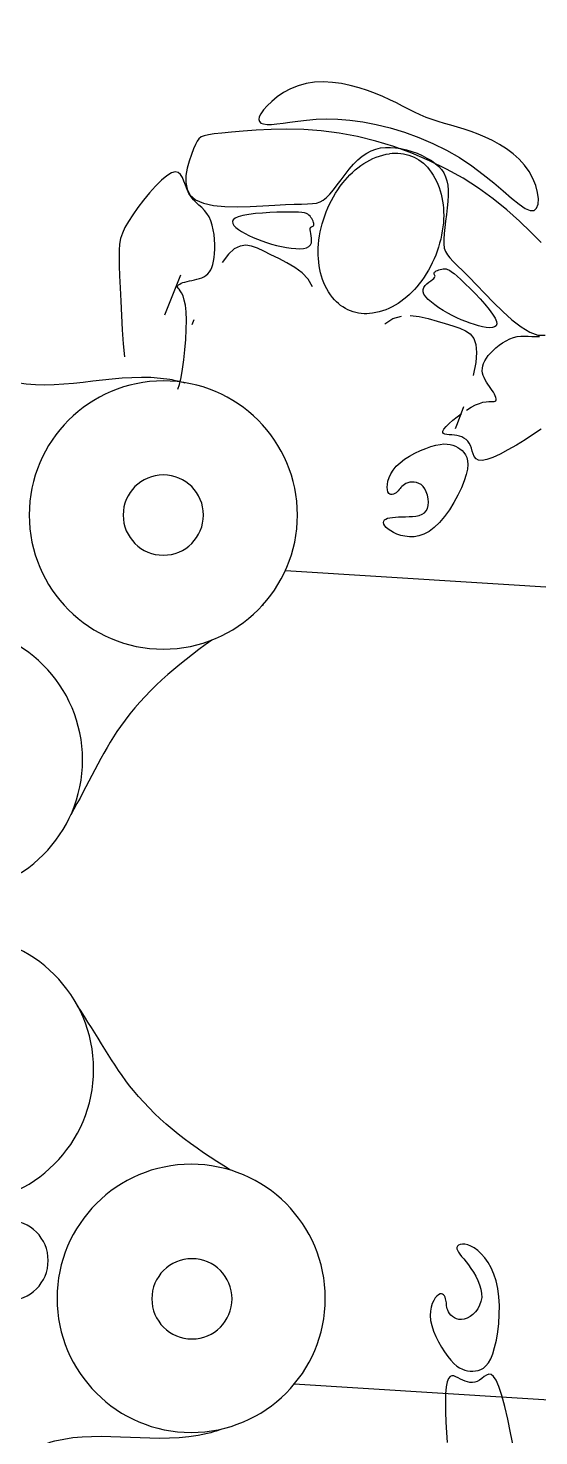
# Model space of a CAD drawing. Header units: metres. Extents: x -39 to 21688, y -24 to 9022.
# Drawn here: x 23.26 to 23.913, y 7.5 to 9.299 of the extents above; entities that cross this region are included whole.
import ezdxf

# ---------------------------------------------------------------- set-up
doc = ezdxf.new("R2010")
doc.units = ezdxf.units.M
doc.header["$MEASUREMENT"] = 0
for name, color, linetype in [('AR-MOBILIRIO', 1, 'Continuous'), ('AR-PUERTAS', 2, 'Continuous'), ('AR-VENTANAS', 2, 'Continuous'), ('MOBILIARIO', 42, 'Continuous')]:
    doc.layers.add(name, color=color, linetype=linetype)

# ---------------------------------------------------------------- blocks, each defined once
blk = doc.blocks.new('A$C23125473')
at = {"layer": 'AR-MOBILIRIO'}
for p, q in [((2.4884, 2.8584), (2.4895, 2.8712)), ((2.574, 2.8771), (2.5704, 2.8591)), ((2.4871, 2.8322), (2.4876, 2.8452)), ((2.4876, 2.8452), (2.4884, 2.8584)), ((2.5667, 2.8416), (2.5629, 2.8254)), ((2.5704, 2.8591), (2.5667, 2.8416)), ((2.4871, 2.82), (2.4871, 2.8322)), ((2.5629, 2.8254), (2.5591, 2.8112)), ((2.4874, 2.8092), (2.4871, 2.82)), ((2.4882, 2.8003), (2.4874, 2.8092)), ((2.5591, 2.8112), (2.5555, 2.7998)), ((2.4894, 2.7938), (2.4882, 2.8003)), ((2.491, 2.7895), (2.4894, 2.7938)), ((2.493, 2.787), (2.491, 2.7895)), ((2.5033, 2.7888), (2.5004, 2.7873)), ((2.5062, 2.7904), (2.5033, 2.7888)), ((2.5092, 2.7919), (2.5062, 2.7904)), ((2.5123, 2.7931), (2.5092, 2.7919)), ((2.5153, 2.794), (2.5123, 2.7931)), ((2.5184, 2.7945), (2.5153, 2.794)), ((2.5215, 2.7946), (2.5184, 2.7945)), ((2.5245, 2.7942), (2.5215, 2.7946)), ((2.5276, 2.7932), (2.5245, 2.7942)), ((2.5306, 2.7915), (2.5276, 2.7932)), ((2.5335, 2.7894), (2.5306, 2.7915)), ((2.5365, 2.787), (2.5335, 2.7894)), ((2.552, 2.7919), (2.5487, 2.7869)), ((2.5555, 2.7998), (2.552, 2.7919)), ((2.4952, 2.786), (2.493, 2.787)), ((2.4941, 2.7663), (2.498, 2.7704)), ((2.4977, 2.7863), (2.4952, 2.786)), ((2.5004, 2.7873), (2.4977, 2.7863)), ((2.498, 2.7704), (2.5017, 2.7736)), ((2.5017, 2.7736), (2.5052, 2.776)), ((2.5052, 2.776), (2.5087, 2.7778)), ((2.5087, 2.7778), (2.5121, 2.779)), ((2.5121, 2.779), (2.5154, 2.7797)), ((2.5154, 2.7797), (2.5188, 2.7801)), ((2.5188, 2.7801), (2.5221, 2.7801)), ((2.5221, 2.7801), (2.5255, 2.7799)), ((2.5255, 2.7799), (2.5289, 2.7793)), ((2.5289, 2.7793), (2.5323, 2.7781)), ((2.5323, 2.7781), (2.5356, 2.7763)), ((2.5356, 2.7763), (2.5389, 2.7735)), ((2.5394, 2.7851), (2.5365, 2.787)), ((2.5389, 2.7735), (2.542, 2.7696)), ((2.5424, 2.7841), (2.5394, 2.7851)), ((2.542, 2.7696), (2.5449, 2.7645)), ((2.5455, 2.7845), (2.5424, 2.7841)), ((2.5487, 2.7869), (2.5455, 2.7845)), ((2.4819, 2.7495), (2.4859, 2.7557)), ((2.4859, 2.7557), (2.49, 2.7614)), ((2.49, 2.7614), (2.4941, 2.7663)), ((2.5449, 2.7645), (2.5476, 2.7579)), ((2.5476, 2.7579), (2.55, 2.7498)), ((2.4719, 2.7289), (2.4748, 2.7359)), ((2.4748, 2.7359), (2.4782, 2.7428)), ((2.4782, 2.7428), (2.4819, 2.7495)), ((2.55, 2.7498), (2.5522, 2.7405)), ((2.5522, 2.7405), (2.5539, 2.7301)), ((2.4682, 2.7154), (2.4696, 2.722)), ((2.4696, 2.722), (2.4719, 2.7289)), ((2.5539, 2.7301), (2.5552, 2.7191)), ((2.5552, 2.7191), (2.5559, 2.7077)), ((2.4677, 2.7092), (2.4682, 2.7154)), ((2.4679, 2.7035), (2.4677, 2.7092)), ((2.4689, 2.6983), (2.4679, 2.7035)), ((2.4703, 2.6938), (2.4689, 2.6983)), ((2.4889, 2.6985), (2.4886, 2.6967)), ((2.4893, 2.7004), (2.4889, 2.6985)), ((2.49, 2.7023), (2.4893, 2.7004)), ((2.491, 2.7043), (2.49, 2.7023)), ((2.4924, 2.7064), (2.491, 2.7043)), ((2.4941, 2.7085), (2.4924, 2.7064)), ((2.4962, 2.7104), (2.4941, 2.7085)), ((2.4987, 2.7121), (2.4962, 2.7104)), ((2.5014, 2.7133), (2.4987, 2.7121)), ((2.5044, 2.7142), (2.5014, 2.7133)), ((2.5076, 2.7144), (2.5044, 2.7142)), ((2.5111, 2.7138), (2.5076, 2.7144)), ((2.5148, 2.7125), (2.5111, 2.7138)), ((2.5185, 2.7105), (2.5148, 2.7125)), ((2.5221, 2.7077), (2.5185, 2.7105)), ((2.5254, 2.7043), (2.5221, 2.7077)), ((2.5284, 2.7004), (2.5254, 2.7043)), ((2.5308, 2.696), (2.5284, 2.7004)), ((2.5559, 2.7077), (2.556, 2.6963)), ((2.4721, 2.6899), (2.4703, 2.6938)), ((2.4741, 2.6866), (2.4721, 2.6899)), ((2.4763, 2.6842), (2.4741, 2.6866)), ((2.4783, 2.6825), (2.4763, 2.6842)), ((2.4802, 2.6816), (2.4783, 2.6825)), ((2.4819, 2.6814), (2.4802, 2.6816)), ((2.4834, 2.6818), (2.4819, 2.6814)), ((2.4847, 2.6828), (2.4834, 2.6818)), ((2.4858, 2.6841), (2.4847, 2.6828)), ((2.4866, 2.6858), (2.4858, 2.6841)), ((2.4873, 2.6876), (2.4866, 2.6858)), ((2.4878, 2.6894), (2.4873, 2.6876)), ((2.4881, 2.6913), (2.4878, 2.6894)), ((2.4883, 2.6931), (2.4881, 2.6913)), ((2.4885, 2.6949), (2.4883, 2.6931)), ((2.4886, 2.6967), (2.4885, 2.6949)), ((2.5325, 2.6913), (2.5308, 2.696)), ((2.5324, 2.6754), (2.5333, 2.6809)), ((2.5334, 2.6862), (2.5325, 2.6913)), ((2.5333, 2.6809), (2.5334, 2.6862)), ((2.5554, 2.6852), (2.554, 2.6746)), ((2.556, 2.6963), (2.5554, 2.6852)), ((2.5258, 2.659), (2.5285, 2.6644)), ((2.5285, 2.6644), (2.5307, 2.6699)), ((2.5307, 2.6699), (2.5324, 2.6754)), ((2.5519, 2.6649), (2.549, 2.6562)), ((2.554, 2.6746), (2.5519, 2.6649)), ((2.5134, 2.6404), (2.5165, 2.6445)), ((2.5165, 2.6445), (2.5197, 2.649)), ((2.5197, 2.649), (2.5229, 2.6538)), ((2.5229, 2.6538), (2.5258, 2.659)), ((2.5455, 2.6483), (2.5416, 2.6413)), ((2.549, 2.6562), (2.5455, 2.6483)), ((2.5017, 2.6238), (2.5024, 2.6258)), ((2.5024, 2.6258), (2.5037, 2.6281)), ((2.5037, 2.6281), (2.5055, 2.6306)), ((2.5055, 2.6306), (2.5078, 2.6335)), ((2.5078, 2.6335), (2.5105, 2.6368)), ((2.5105, 2.6368), (2.5134, 2.6404)), ((2.5284, 2.6259), (2.5239, 2.6227)), ((2.5329, 2.6301), (2.5284, 2.6259)), ((2.5373, 2.6353), (2.5329, 2.6301)), ((2.5416, 2.6413), (2.5373, 2.6353)), ((2.5017, 2.6221), (2.5017, 2.6238)), ((2.5025, 2.6205), (2.5017, 2.6221)), ((2.504, 2.6192), (2.5025, 2.6205)), ((2.5061, 2.6183), (2.504, 2.6192)), ((2.5089, 2.6179), (2.5061, 2.6183)), ((2.5121, 2.618), (2.5089, 2.6179)), ((2.5157, 2.6188), (2.5121, 2.618)), ((2.5197, 2.6203), (2.5157, 2.6188)), ((2.5239, 2.6227), (2.5197, 2.6203)), ((2.4209, 1.7089), (2.4172, 1.7068)), ((2.4252, 1.7108), (2.4209, 1.7089)), ((2.43, 1.7125), (2.4252, 1.7108)), ((2.4353, 1.7137), (2.43, 1.7125)), ((2.441, 1.7143), (2.4353, 1.7137)), ((2.447, 1.7142), (2.441, 1.7143)), ((2.4532, 1.7131), (2.447, 1.7142)), ((2.4597, 1.7109), (2.4532, 1.7131)), ((2.4663, 1.7075), (2.4597, 1.7109)), ((2.4085, 1.698), (2.4081, 1.696)), ((2.4081, 1.696), (2.4083, 1.6943)), ((2.4083, 1.6943), (2.4093, 1.6928)), ((2.4097, 1.7001), (2.4085, 1.698)), ((2.4093, 1.6928), (2.411, 1.6916)), ((2.4116, 1.7023), (2.4097, 1.7001)), ((2.411, 1.6916), (2.4133, 1.6907)), ((2.4141, 1.7046), (2.4116, 1.7023)), ((2.4133, 1.6907), (2.4162, 1.69)), ((2.4172, 1.7068), (2.4141, 1.7046)), ((2.4729, 1.7026), (2.4663, 1.7075)), ((2.4795, 1.6961), (2.4729, 1.7026)), ((2.486, 1.6884), (2.4795, 1.6961)), ((2.4162, 1.69), (2.4195, 1.6895)), ((2.4195, 1.6895), (2.4232, 1.6891)), ((2.4232, 1.6891), (2.4273, 1.6888)), ((2.4273, 1.6888), (2.4316, 1.6887)), ((2.4316, 1.6887), (2.4361, 1.6886)), ((2.4361, 1.6886), (2.4407, 1.6885)), ((2.4407, 1.6885), (2.4452, 1.6883)), ((2.4452, 1.6883), (2.4495, 1.6878)), ((2.4495, 1.6878), (2.4535, 1.6869)), ((2.4535, 1.6869), (2.4572, 1.6856)), ((2.4572, 1.6856), (2.4602, 1.6838)), ((2.4602, 1.6838), (2.4626, 1.6812)), ((2.4626, 1.6812), (2.4643, 1.678)), ((2.4643, 1.678), (2.4652, 1.6742)), ((2.4652, 1.6742), (2.4654, 1.6699)), ((2.4921, 1.6797), (2.486, 1.6884)), ((2.4979, 1.6705), (2.4921, 1.6797)), ((2.4137, 1.657), (2.413, 1.6544)), ((2.4147, 1.6588), (2.4137, 1.657)), ((2.416, 1.6599), (2.4147, 1.6588)), ((2.4175, 1.6604), (2.416, 1.6599)), ((2.4191, 1.6603), (2.4175, 1.6604)), ((2.4208, 1.6599), (2.4191, 1.6603)), ((2.4224, 1.659), (2.4208, 1.6599)), ((2.424, 1.658), (2.4224, 1.659)), ((2.4255, 1.6567), (2.424, 1.658)), ((2.4268, 1.6554), (2.4255, 1.6567)), ((2.428, 1.654), (2.4268, 1.6554)), ((2.4627, 1.657), (2.4608, 1.6532)), ((2.4641, 1.6612), (2.4627, 1.657)), ((2.465, 1.6656), (2.4641, 1.6612)), ((2.4654, 1.6699), (2.465, 1.6656)), ((2.503, 1.6611), (2.4979, 1.6705)), ((2.5075, 1.6518), (2.503, 1.6611)), ((2.413, 1.6544), (2.4127, 1.6511)), ((2.4127, 1.6511), (2.4129, 1.6473)), ((2.4129, 1.6473), (2.4136, 1.6431)), ((2.4136, 1.6431), (2.4151, 1.6385)), ((2.4151, 1.6385), (2.4173, 1.6338)), ((2.4291, 1.6526), (2.428, 1.654)), ((2.4303, 1.6512), (2.4291, 1.6526)), ((2.4316, 1.6499), (2.4303, 1.6512)), ((2.433, 1.6486), (2.4316, 1.6499)), ((2.4347, 1.6474), (2.433, 1.6486)), ((2.4366, 1.6463), (2.4347, 1.6474)), ((2.4389, 1.6454), (2.4366, 1.6463)), ((2.4416, 1.6447), (2.4389, 1.6454)), ((2.4444, 1.6444), (2.4416, 1.6447)), ((2.4473, 1.6444), (2.4444, 1.6444)), ((2.4503, 1.6449), (2.4473, 1.6444)), ((2.4532, 1.646), (2.4503, 1.6449)), ((2.456, 1.6477), (2.4532, 1.646)), ((2.4586, 1.6501), (2.456, 1.6477)), ((2.4608, 1.6532), (2.4586, 1.6501)), ((2.5111, 1.6429), (2.5075, 1.6518)), ((2.5137, 1.6349), (2.5111, 1.6429)), ((2.4173, 1.6338), (2.4203, 1.629)), ((2.4203, 1.629), (2.4243, 1.6242)), ((2.4243, 1.6242), (2.4293, 1.6196)), ((2.4293, 1.6196), (2.435, 1.6152)), ((2.5153, 1.628), (2.5137, 1.6349)), ((2.5158, 1.6221), (2.5153, 1.628)), ((2.5155, 1.6171), (2.5158, 1.6221)), ((2.435, 1.6152), (2.4414, 1.6112)), ((2.4414, 1.6112), (2.4482, 1.6075)), ((2.4482, 1.6075), (2.4551, 1.6042)), ((2.4551, 1.6042), (2.462, 1.6013)), ((2.462, 1.6013), (2.4686, 1.599)), ((2.5028, 1.6002), (2.5056, 1.6021)), ((2.5056, 1.6021), (2.5083, 1.6042)), ((2.5083, 1.6042), (2.5107, 1.6067)), ((2.5107, 1.6067), (2.5128, 1.6096)), ((2.5128, 1.6096), (2.5145, 1.613)), ((2.5145, 1.613), (2.5155, 1.6171)), ((2.5202, 1.6011), (2.5191, 1.5976)), ((2.5213, 1.6048), (2.5202, 1.6011)), ((2.5224, 1.6085), (2.5213, 1.6048)), ((2.524, 1.6118), (2.5224, 1.6085)), ((2.5262, 1.6145), (2.524, 1.6118)), ((2.5295, 1.6163), (2.5262, 1.6145)), ((2.534, 1.6168), (2.5295, 1.6163)), ((2.54, 1.6157), (2.534, 1.6168)), ((2.5477, 1.613), (2.54, 1.6157)), ((2.5569, 1.6087), (2.5477, 1.613)), ((2.567, 1.6033), (2.5569, 1.6087)), ((2.5778, 1.5971), (2.567, 1.6033)), ((2.4686, 1.599), (2.4747, 1.5973)), ((2.4747, 1.5973), (2.4802, 1.5962)), ((2.4802, 1.5962), (2.4851, 1.5957)), ((2.4865, 1.5832), (2.4847, 1.5824)), ((2.4851, 1.5957), (2.4894, 1.5958)), ((2.4889, 1.5837), (2.4865, 1.5832)), ((2.4919, 1.584), (2.4889, 1.5837)), ((2.4894, 1.5958), (2.4933, 1.5963)), ((2.4951, 1.5842), (2.4919, 1.584)), ((2.4933, 1.5963), (2.4967, 1.5973)), ((2.4985, 1.5845), (2.4951, 1.5842)), ((2.4967, 1.5973), (2.4999, 1.5986)), ((2.5018, 1.585), (2.4985, 1.5845)), ((2.4999, 1.5986), (2.5028, 1.6002)), ((2.505, 1.5858), (2.5018, 1.585)), ((2.508, 1.5868), (2.505, 1.5858)), ((2.5108, 1.5882), (2.508, 1.5868)), ((2.5134, 1.5899), (2.5108, 1.5882)), ((2.5156, 1.592), (2.5134, 1.5899)), ((2.5175, 1.5946), (2.5156, 1.592)), ((2.5191, 1.5976), (2.5175, 1.5946)), ((2.5888, 1.5903), (2.5778, 1.5971)), ((2.5995, 1.5834), (2.5888, 1.5903)), ((2.6096, 1.5767), (2.5995, 1.5834)), ((2.4847, 1.5824), (2.4837, 1.5811)), ((2.4837, 1.5811), (2.4838, 1.5793)), ((2.4838, 1.5793), (2.4852, 1.5768)), ((2.4852, 1.5768), (2.4879, 1.5735)), ((2.4879, 1.5735), (2.4917, 1.5696)), ((2.4917, 1.5696), (2.4965, 1.5654)), ((2.4965, 1.5654), (2.502, 1.561)), ((2.5022, 1.57), (2.4996, 1.5764)), ((2.5102, 1.5481), (2.5022, 1.57)), ((2.502, 1.561), (2.5078, 1.5566)), ((2.5139, 1.5525), (2.5198, 1.5488)), ((2.5198, 1.5488), (2.5255, 1.5459)), ((2.5255, 1.5459), (2.5305, 1.5438)), ((2.5305, 1.5438), (2.5351, 1.5425)), ((2.5351, 1.5425), (2.539, 1.5418)), ((2.539, 1.5418), (2.5424, 1.5415)), ((2.5424, 1.5415), (2.5453, 1.5415)), ((2.5453, 1.5415), (2.5476, 1.5415)), ((2.5484, 1.5297), (2.5469, 1.5273)), ((2.5476, 1.5415), (2.5494, 1.5414)), ((2.5497, 1.532), (2.5484, 1.5297)), ((2.5494, 1.5414), (2.5508, 1.5411)), ((2.5508, 1.5342), (2.5497, 1.532)), ((2.5508, 1.5411), (2.5516, 1.5404)), ((2.5515, 1.5362), (2.5508, 1.5342)), ((2.5519, 1.5379), (2.5515, 1.5362)), ((2.5516, 1.5404), (2.552, 1.5393)), ((2.552, 1.5393), (2.5519, 1.5379)), ((2.1451, 1.5259), (2.1472, 1.5197)), ((2.1472, 1.5197), (2.1493, 1.511)), ((2.1493, 1.511), (2.1512, 1.5003)), ((2.5365, 1.511), (2.5353, 1.5081)), ((2.538, 1.5139), (2.5365, 1.511)), ((2.5396, 1.5167), (2.538, 1.5139)), ((2.5414, 1.5194), (2.5396, 1.5167)), ((2.5433, 1.5221), (2.5414, 1.5194)), ((2.5451, 1.5247), (2.5433, 1.5221)), ((2.5469, 1.5273), (2.5451, 1.5247)), ((2.1512, 1.5003), (2.1528, 1.4882)), ((2.5258, 1.4918), (2.5224, 1.5082)), ((2.5345, 1.5051), (2.5342, 1.5021)), ((2.5342, 1.5021), (2.5343, 1.499)), ((2.5343, 1.499), (2.5349, 1.4959)), ((2.5353, 1.5081), (2.5345, 1.5051)), ((2.5349, 1.4959), (2.5359, 1.4928)), ((2.5359, 1.4928), (2.5374, 1.4895)), ((2.0754, 1.4677), (2.0769, 1.4843)), ((2.1528, 1.4882), (2.1542, 1.4753)), ((2.1542, 1.4753), (2.1553, 1.4621)), ((2.527, 1.4787), (2.5258, 1.4918)), ((2.5261, 1.4686), (2.527, 1.4787)), ((2.5374, 1.4895), (2.5394, 1.4863)), ((2.5394, 1.4863), (2.5418, 1.4829)), ((2.5418, 1.4829), (2.5446, 1.4796)), ((2.5446, 1.4796), (2.548, 1.4762)), ((2.548, 1.4762), (2.5517, 1.4728)), ((2.0742, 1.4498), (2.0754, 1.4677)), ((2.1553, 1.4621), (2.156, 1.4493)), ((2.5189, 1.4552), (2.5234, 1.4609)), ((2.5234, 1.4609), (2.5261, 1.4686)), ((2.5517, 1.4728), (2.5557, 1.4696)), ((2.5557, 1.4696), (2.56, 1.4665)), ((2.56, 1.4665), (2.5646, 1.4638)), ((2.5646, 1.4638), (2.5692, 1.4615)), ((2.5692, 1.4615), (2.574, 1.4597)), ((2.574, 1.4597), (2.5787, 1.4585)), ((2.5787, 1.4585), (2.5834, 1.4579)), ((2.5834, 1.4579), (2.5881, 1.4578)), ((2.5881, 1.4578), (2.5928, 1.458)), ((2.5928, 1.458), (2.5975, 1.4583)), ((2.5949, 1.4529), (2.6052, 1.4567)), ((2.5975, 1.4583), (2.6023, 1.4584)), ((2.6023, 1.4584), (2.6071, 1.4583)), ((2.6052, 1.4567), (2.6144, 1.4569)), ((2.0731, 1.4315), (2.0742, 1.4498)), ((2.156, 1.4493), (2.1561, 1.4374)), ((2.1656, 1.437), (2.1631, 1.4435)), ((2.4099, 1.4421), (2.42, 1.4356)), ((2.4652, 1.4355), (2.4764, 1.4387)), ((2.4764, 1.4387), (2.4869, 1.442)), ((2.4869, 1.442), (2.4967, 1.4449)), ((2.4967, 1.4449), (2.5053, 1.4477)), ((2.5053, 1.4477), (2.5128, 1.451)), ((2.5131, 1.4394), (2.5074, 1.437)), ((2.5128, 1.451), (2.5189, 1.4552)), ((2.5188, 1.4415), (2.5131, 1.4394)), ((2.5242, 1.4433), (2.5188, 1.4415)), ((2.5295, 1.4448), (2.5242, 1.4433)), ((2.5345, 1.446), (2.5295, 1.4448)), ((2.5392, 1.4468), (2.5345, 1.446)), ((2.5434, 1.4472), (2.5392, 1.4468)), ((2.5471, 1.447), (2.5434, 1.4472)), ((2.5499, 1.4462), (2.5471, 1.447)), ((2.5519, 1.4447), (2.5499, 1.4462)), ((2.5505, 1.4351), (2.5523, 1.4392)), ((2.5527, 1.4424), (2.5519, 1.4447)), ((2.5523, 1.4392), (2.5527, 1.4424)), ((2.5721, 1.4372), (2.5838, 1.4462)), ((2.5838, 1.4462), (2.5949, 1.4529)), ((2.0723, 1.4134), (2.0731, 1.4315)), ((2.1486, 1.38), (2.1284, 1.4312)), ((2.1558, 1.4269), (2.1549, 1.4184)), ((2.1561, 1.4374), (2.1558, 1.4269)), ((2.42, 1.4356), (2.4308, 1.4324)), ((2.4421, 1.4317), (2.4537, 1.4329)), ((2.4537, 1.4329), (2.4652, 1.4355)), ((2.4788, 1.4217), (2.4737, 1.4181)), ((2.4843, 1.4251), (2.4788, 1.4217)), ((2.49, 1.4284), (2.4843, 1.4251)), ((2.4958, 1.4315), (2.49, 1.4284)), ((2.5016, 1.4344), (2.4958, 1.4315)), ((2.5074, 1.437), (2.5016, 1.4344)), ((2.5373, 1.4173), (2.5428, 1.4239)), ((2.5428, 1.4239), (2.5473, 1.4299)), ((2.5473, 1.4299), (2.5505, 1.4351)), ((2.5486, 1.4151), (2.5603, 1.4266)), ((2.5603, 1.4266), (2.5721, 1.4372)), ((2.0715, 1.3963), (2.0723, 1.4134)), ((2.1501, 1.4028), (2.1483, 1.4001)), ((2.1519, 1.4066), (2.1501, 1.4028)), ((2.1535, 1.4118), (2.1519, 1.4066)), ((2.1549, 1.4184), (2.1535, 1.4118)), ((2.4597, 1.4043), (2.4586, 1.4012)), ((2.462, 1.4076), (2.4597, 1.4043)), ((2.4651, 1.4111), (2.462, 1.4076)), ((2.4691, 1.4146), (2.4651, 1.4111)), ((2.4737, 1.4181), (2.4691, 1.4146)), ((2.5185, 1.3971), (2.5249, 1.4037)), ((2.5249, 1.4037), (2.5313, 1.4105)), ((2.5268, 1.3924), (2.5373, 1.4035)), ((2.5313, 1.4105), (2.5373, 1.4173)), ((2.5373, 1.4035), (2.5486, 1.4151)), ((2.0709, 1.3811), (2.0715, 1.3963)), ((2.1448, 1.3955), (2.1447, 1.3944)), ((2.1447, 1.3944), (2.1451, 1.3934)), ((2.1455, 1.3967), (2.1448, 1.3955)), ((2.1451, 1.3934), (2.1461, 1.3923)), ((2.1468, 1.3981), (2.1455, 1.3967)), ((2.1461, 1.3923), (2.1476, 1.3914)), ((2.1483, 1.4001), (2.1468, 1.3981)), ((2.1476, 1.3914), (2.1495, 1.3905)), ((2.1495, 1.3905), (2.1518, 1.3896)), ((2.1518, 1.3896), (2.1543, 1.3888)), ((2.1543, 1.3888), (2.1571, 1.388)), ((2.1571, 1.388), (2.1601, 1.3874)), ((2.1601, 1.3874), (2.1632, 1.3867)), ((2.1632, 1.3867), (2.1664, 1.386)), ((2.1664, 1.386), (2.1696, 1.3853)), ((2.1696, 1.3853), (2.1728, 1.3844)), ((2.3117, 1.3853), (2.3039, 1.3771)), ((2.3174, 1.3951), (2.3117, 1.3853)), ((2.4586, 1.4012), (2.4586, 1.3983)), ((2.4586, 1.3983), (2.4595, 1.3957)), ((2.4595, 1.3957), (2.4612, 1.3933)), ((2.4612, 1.3933), (2.4634, 1.3911)), ((2.4634, 1.3911), (2.4659, 1.3891)), ((2.4659, 1.3891), (2.4683, 1.3874)), ((2.4683, 1.3874), (2.4705, 1.3858)), ((2.4705, 1.3858), (2.4722, 1.3844)), ((2.5021, 1.3815), (2.5068, 1.3858)), ((2.5068, 1.3858), (2.5123, 1.391)), ((2.5123, 1.391), (2.5185, 1.3971)), ((2.5174, 1.3826), (2.5268, 1.3924)), ((2.0701, 1.3574), (2.0704, 1.3682)), ((2.0704, 1.3682), (2.0709, 1.3811)), ((2.1728, 1.3844), (2.1758, 1.3833)), ((2.1758, 1.3833), (2.1786, 1.382)), ((2.1786, 1.382), (2.1812, 1.3803)), ((2.1812, 1.3803), (2.1835, 1.3784)), ((2.1835, 1.3784), (2.1856, 1.376)), ((2.1856, 1.376), (2.1873, 1.3732)), ((2.1873, 1.3732), (2.1888, 1.3701)), ((2.1888, 1.3701), (2.19, 1.3664)), ((2.2947, 1.3701), (2.2845, 1.3641)), ((2.3039, 1.3771), (2.2947, 1.3701)), ((2.4722, 1.3844), (2.4733, 1.3832)), ((2.4728, 1.3788), (2.4726, 1.378)), ((2.4726, 1.378), (2.4727, 1.3772)), ((2.4727, 1.3772), (2.4733, 1.3764)), ((2.4732, 1.3795), (2.4728, 1.3788)), ((2.4735, 1.3803), (2.4732, 1.3795)), ((2.4733, 1.3832), (2.4737, 1.3821)), ((2.4733, 1.3764), (2.4742, 1.3756)), ((2.4738, 1.3812), (2.4735, 1.3803)), ((2.4737, 1.3821), (2.4738, 1.3812)), ((2.4742, 1.3756), (2.4754, 1.3747)), ((2.4754, 1.3747), (2.4769, 1.374)), ((2.4769, 1.374), (2.4786, 1.3733)), ((2.4786, 1.3733), (2.4805, 1.3727)), ((2.4805, 1.3727), (2.4823, 1.3722)), ((2.4823, 1.3722), (2.4842, 1.3719)), ((2.4842, 1.3719), (2.486, 1.3718)), ((2.486, 1.3718), (2.4879, 1.372)), ((2.4879, 1.372), (2.4899, 1.3727)), ((2.4899, 1.3727), (2.4922, 1.3738)), ((2.4922, 1.3738), (2.4949, 1.3756)), ((2.4949, 1.3756), (2.4982, 1.3781)), ((2.4972, 1.3626), (2.5027, 1.368)), ((2.4982, 1.3781), (2.5021, 1.3815)), ((2.5027, 1.368), (2.5094, 1.3745)), ((2.5094, 1.3745), (2.5174, 1.3826)), ((2.0702, 1.3483), (2.0701, 1.3574)), ((2.19, 1.3664), (2.191, 1.3623)), ((2.191, 1.3623), (2.1917, 1.3577)), ((2.1917, 1.3577), (2.1922, 1.3526)), ((2.1922, 1.3526), (2.1924, 1.347)), ((2.2099, 1.3534), (2.2018, 1.3638)), ((2.2174, 1.3466), (2.2099, 1.3534)), ((2.2551, 1.3494), (2.2469, 1.3456)), ((2.2642, 1.354), (2.2551, 1.3494)), ((2.2742, 1.3588), (2.2642, 1.354)), ((2.2845, 1.3641), (2.2742, 1.3588)), ((2.4857, 1.3454), (2.4872, 1.3498)), ((2.4872, 1.3498), (2.4896, 1.3539)), ((2.4896, 1.3539), (2.4929, 1.3581)), ((2.4929, 1.3581), (2.4972, 1.3626)), ((2.0709, 1.3404), (2.0702, 1.3483)), ((2.0722, 1.3332), (2.0709, 1.3404)), ((2.0744, 1.3263), (2.0722, 1.3332)), ((2.1921, 1.3347), (2.1915, 1.3283)), ((2.1924, 1.3409), (2.1921, 1.3347)), ((2.1924, 1.347), (2.1924, 1.3409)), ((2.2247, 1.3429), (2.2174, 1.3466)), ((2.2319, 1.3418), (2.2247, 1.3429)), ((2.2392, 1.3429), (2.2319, 1.3418)), ((2.2361, 1.3295), (2.2413, 1.3319)), ((2.2469, 1.3456), (2.2392, 1.3429)), ((2.2413, 1.3319), (2.2469, 1.3342)), ((2.2469, 1.3342), (2.2527, 1.3364)), ((2.2527, 1.3364), (2.2587, 1.3384)), ((2.2587, 1.3384), (2.2649, 1.3403)), ((2.2649, 1.3403), (2.2713, 1.342)), ((2.2713, 1.342), (2.2777, 1.3435)), ((2.2777, 1.3435), (2.284, 1.3447)), ((2.284, 1.3447), (2.2902, 1.3456)), ((2.2902, 1.3456), (2.296, 1.3462)), ((2.296, 1.3462), (2.3013, 1.3463)), ((2.3013, 1.3463), (2.3059, 1.346)), ((2.3059, 1.346), (2.3098, 1.3451)), ((2.3098, 1.3451), (2.3128, 1.3436)), ((2.3128, 1.3436), (2.3148, 1.3415)), ((2.3148, 1.3415), (2.3158, 1.3389)), ((2.3161, 1.3329), (2.3157, 1.3298)), ((2.3158, 1.3389), (2.3162, 1.336)), ((2.3162, 1.336), (2.3161, 1.3329)), ((2.4849, 1.334), (2.485, 1.3402)), ((2.4854, 1.3269), (2.4849, 1.334)), ((2.485, 1.3402), (2.4857, 1.3454)), ((2.6094, 1.3385), (2.5963, 1.325)), ((2.0776, 1.3193), (2.0744, 1.3263)), ((2.082, 1.3116), (2.0776, 1.3193)), ((2.1892, 1.3161), (2.1874, 1.3105)), ((2.1905, 1.3221), (2.1892, 1.3161)), ((2.1915, 1.3283), (2.1905, 1.3221)), ((2.2149, 1.3116), (2.2153, 1.314)), ((2.2153, 1.314), (2.2169, 1.3165)), ((2.2169, 1.3165), (2.2194, 1.3191)), ((2.2194, 1.3191), (2.2228, 1.3218)), ((2.2228, 1.3218), (2.2267, 1.3244)), ((2.2267, 1.3244), (2.2312, 1.327)), ((2.2312, 1.327), (2.2361, 1.3295)), ((2.3146, 1.3242), (2.3143, 1.322)), ((2.3143, 1.322), (2.3144, 1.3204)), ((2.3144, 1.3204), (2.3147, 1.3193)), ((2.3151, 1.3269), (2.3146, 1.3242)), ((2.3147, 1.3193), (2.3154, 1.3186)), ((2.3157, 1.3298), (2.3151, 1.3269)), ((2.3154, 1.3186), (2.3161, 1.3181)), ((2.3161, 1.3181), (2.3169, 1.3178)), ((2.3169, 1.3178), (2.3177, 1.3175)), ((2.3177, 1.3175), (2.3184, 1.3171)), ((2.3184, 1.3171), (2.3188, 1.3164)), ((2.3189, 1.3142), (2.3186, 1.3128)), ((2.3188, 1.3164), (2.319, 1.3155)), ((2.319, 1.3155), (2.3189, 1.3142)), ((2.4862, 1.3191), (2.4854, 1.3269)), ((2.4872, 1.3109), (2.4862, 1.3191)), ((2.5963, 1.325), (2.5817, 1.311)), ((2.0876, 1.3029), (2.082, 1.3116)), ((2.0942, 1.2936), (2.0876, 1.3029)), ((2.1792, 1.2973), (2.1758, 1.2938)), ((2.1823, 1.3011), (2.1792, 1.2973)), ((2.1851, 1.3055), (2.1823, 1.3011)), ((2.1874, 1.3105), (2.1851, 1.3055)), ((2.2159, 1.3094), (2.2149, 1.3116)), ((2.2184, 1.3073), (2.2159, 1.3094)), ((2.2225, 1.3055), (2.2184, 1.3073)), ((2.2284, 1.3039), (2.2225, 1.3055)), ((2.2358, 1.3026), (2.2284, 1.3039)), ((2.2443, 1.3015), (2.2358, 1.3026)), ((2.2534, 1.3007), (2.2443, 1.3015)), ((2.2627, 1.3001), (2.2534, 1.3007)), ((2.2719, 1.2997), (2.2627, 1.3001)), ((2.2805, 1.2994), (2.2719, 1.2997)), ((2.2881, 1.2994), (2.2805, 1.2994)), ((2.2945, 1.2994), (2.2881, 1.2994)), ((2.2996, 1.2997), (2.2945, 1.2994)), ((2.3037, 1.3001), (2.2996, 1.2997)), ((2.3069, 1.3006), (2.3037, 1.3001)), ((2.3094, 1.3014), (2.3069, 1.3006)), ((2.3113, 1.3023), (2.3094, 1.3014)), ((2.3128, 1.3034), (2.3113, 1.3023)), ((2.3141, 1.3047), (2.3128, 1.3034)), ((2.3153, 1.3062), (2.3141, 1.3047)), ((2.3163, 1.3078), (2.3153, 1.3062)), ((2.3172, 1.3095), (2.3163, 1.3078)), ((2.318, 1.3112), (2.3172, 1.3095)), ((2.3186, 1.3128), (2.318, 1.3112)), ((2.4883, 1.3025), (2.4872, 1.3109)), ((2.4894, 1.2941), (2.4883, 1.3025)), ((2.5657, 1.2968), (2.5482, 1.2826)), ((2.5817, 1.311), (2.5657, 1.2968)), ((2.5811, 1.2893), (2.5891, 1.2948)), ((2.5891, 1.2948), (2.5955, 1.2976)), ((2.5955, 1.2976), (2.6003, 1.2974)), ((2.6003, 1.2974), (2.6036, 1.2945)), ((2.1015, 1.2841), (2.0942, 1.2936)), ((2.1091, 1.2748), (2.1015, 1.2841)), ((2.157, 1.2703), (2.161, 1.2778)), ((2.1622, 1.28), (2.1594, 1.2756)), ((2.161, 1.2778), (2.1678, 1.2839)), ((2.1653, 1.2838), (2.1622, 1.28)), ((2.1687, 1.2873), (2.1653, 1.2838)), ((2.1678, 1.2839), (2.1779, 1.2882)), ((2.1722, 1.2905), (2.1687, 1.2873)), ((2.1758, 1.2938), (2.1722, 1.2905)), ((2.1779, 1.2882), (2.1906, 1.2909)), ((2.1906, 1.2909), (2.2053, 1.2922)), ((2.2053, 1.2922), (2.2212, 1.2926)), ((2.2212, 1.2926), (2.2375, 1.2923)), ((2.2375, 1.2923), (2.2537, 1.2915)), ((2.2537, 1.2915), (2.269, 1.2905)), ((2.269, 1.2905), (2.2826, 1.2898)), ((2.2826, 1.2898), (2.294, 1.2894)), ((2.294, 1.2894), (2.3033, 1.2892)), ((2.3033, 1.2892), (2.311, 1.289)), ((2.311, 1.289), (2.3172, 1.2887)), ((2.3172, 1.2887), (2.3224, 1.2879)), ((2.3224, 1.2879), (2.327, 1.2865)), ((2.327, 1.2865), (2.3311, 1.2843)), ((2.3311, 1.2843), (2.3352, 1.281)), ((2.3352, 1.281), (2.3395, 1.2765)), ((2.4902, 1.286), (2.4894, 1.2941)), ((2.4907, 1.2784), (2.4902, 1.286)), ((2.4907, 1.2714), (2.4907, 1.2784)), ((2.5482, 1.2826), (2.5295, 1.2691)), ((2.5609, 1.2725), (2.5717, 1.2817)), ((2.5717, 1.2817), (2.5811, 1.2893)), ((2.6036, 1.2945), (2.6054, 1.2894)), ((2.6058, 1.2826), (2.6048, 1.2745)), ((2.6054, 1.2894), (2.6058, 1.2826)), ((2.1168, 1.2663), (2.1091, 1.2748)), ((2.1242, 1.2589), (2.1168, 1.2663)), ((2.131, 1.2532), (2.1242, 1.2589)), ((2.1531, 1.2601), (2.151, 1.2554)), ((2.1551, 1.2653), (2.1531, 1.2601)), ((2.1571, 1.2706), (2.1551, 1.2653)), ((2.1554, 1.2617), (2.157, 1.2703)), ((2.1556, 1.2526), (2.1554, 1.2617)), ((2.1594, 1.2756), (2.1571, 1.2706)), ((2.3395, 1.2765), (2.3441, 1.271)), ((2.3441, 1.271), (2.3489, 1.2648)), ((2.3489, 1.2648), (2.3538, 1.2582)), ((2.4874, 1.2543), (2.4891, 1.2594)), ((2.4891, 1.2594), (2.4902, 1.2651)), ((2.4902, 1.2651), (2.4907, 1.2714)), ((2.5295, 1.2691), (2.5096, 1.2563)), ((2.5354, 1.2513), (2.5488, 1.2622)), ((2.5488, 1.2622), (2.5609, 1.2725)), ((2.6025, 1.2657), (2.5989, 1.2566)), ((2.6048, 1.2745), (2.6025, 1.2657)), ((2.137, 1.2495), (2.131, 1.2532)), ((2.1418, 1.2482), (2.137, 1.2495)), ((2.1456, 1.249), (2.1418, 1.2482)), ((2.1486, 1.2515), (2.1456, 1.249)), ((2.151, 1.2554), (2.1486, 1.2515)), ((2.1573, 1.2433), (2.1556, 1.2526)), ((2.1598, 1.2343), (2.1573, 1.2433)), ((2.3538, 1.2582), (2.359, 1.2514)), ((2.359, 1.2514), (2.3643, 1.2447)), ((2.3643, 1.2447), (2.3698, 1.2384)), ((2.4886, 1.2446), (2.4667, 1.2339)), ((2.4742, 1.2373), (2.4785, 1.2411)), ((2.4785, 1.2411), (2.4821, 1.2452)), ((2.4821, 1.2452), (2.4851, 1.2495)), ((2.4851, 1.2495), (2.4874, 1.2543)), ((2.5096, 1.2563), (2.4886, 1.2446)), ((2.5209, 1.2404), (2.5354, 1.2513)), ((2.5941, 1.2478), (2.5882, 1.2395)), ((2.5989, 1.2566), (2.5941, 1.2478)), ((2.1627, 1.226), (2.1598, 1.2343)), ((2.1654, 1.2188), (2.1627, 1.226)), ((2.3698, 1.2384), (2.3753, 1.2328)), ((2.3753, 1.2328), (2.3809, 1.228)), ((2.3809, 1.228), (2.3866, 1.2242)), ((2.3866, 1.2242), (2.3924, 1.2212)), ((2.4442, 1.2243), (2.4212, 1.2159)), ((2.4441, 1.222), (2.4509, 1.2244)), ((2.4667, 1.2339), (2.4442, 1.2243)), ((2.4509, 1.2244), (2.4574, 1.2272)), ((2.4574, 1.2272), (2.4635, 1.2304)), ((2.4635, 1.2304), (2.4691, 1.2337)), ((2.4691, 1.2337), (2.4742, 1.2373)), ((2.4885, 1.2203), (2.5052, 1.2299)), ((2.5052, 1.2299), (2.5209, 1.2404)), ((2.5735, 1.225), (2.5652, 1.2188)), ((2.5813, 1.232), (2.5735, 1.225)), ((2.5882, 1.2395), (2.5813, 1.232)), ((2.1677, 1.2132), (2.1654, 1.2188)), ((2.1698, 1.2089), (2.1677, 1.2132)), ((2.1721, 1.2058), (2.1698, 1.2089)), ((2.175, 1.2035), (2.1721, 1.2058)), ((2.398, 1.2088), (2.3746, 1.203)), ((2.3924, 1.2212), (2.3983, 1.2191)), ((2.4212, 1.2159), (2.398, 1.2088)), ((2.3983, 1.2191), (2.4043, 1.2176)), ((2.4043, 1.2176), (2.4105, 1.2169)), ((2.4105, 1.2169), (2.4169, 1.2168)), ((2.4169, 1.2168), (2.4235, 1.2173)), ((2.4235, 1.2173), (2.4303, 1.2184)), ((2.4303, 1.2184), (2.4372, 1.22)), ((2.4372, 1.22), (2.4441, 1.222)), ((2.4531, 1.2041), (2.4711, 1.2117)), ((2.4711, 1.2117), (2.4885, 1.2203)), ((2.5472, 1.2081), (2.538, 1.2037)), ((2.5563, 1.2131), (2.5472, 1.2081)), ((2.5652, 1.2188), (2.5563, 1.2131)), ((2.179, 1.2019), (2.175, 1.2035)), ((2.1845, 1.2007), (2.179, 1.2019)), ((2.1918, 1.1997), (2.1845, 1.2007)), ((2.2015, 1.1986), (2.1918, 1.1997)), ((2.2139, 1.1973), (2.2015, 1.1986)), ((2.2286, 1.1959), (2.2139, 1.1973)), ((2.2455, 1.1947), (2.2286, 1.1959)), ((2.2643, 1.1938), (2.2455, 1.1947)), ((2.2547, 1.1869), (2.2592, 1.1875)), ((2.2592, 1.1875), (2.2649, 1.1875)), ((2.2845, 1.1936), (2.2643, 1.1938)), ((2.2649, 1.1875), (2.2717, 1.1869)), ((2.2717, 1.1869), (2.2796, 1.1859)), ((2.306, 1.1941), (2.2845, 1.1936)), ((2.3284, 1.1958), (2.306, 1.1941)), ((2.3513, 1.1987), (2.3284, 1.1958)), ((2.3746, 1.203), (2.3513, 1.1987)), ((2.3815, 1.1841), (2.3988, 1.1875)), ((2.3988, 1.1875), (2.4167, 1.192)), ((2.4167, 1.192), (2.4349, 1.1975)), ((2.4349, 1.1975), (2.4531, 1.2041)), ((2.494, 1.1885), (2.4859, 1.1862)), ((2.5024, 1.1909), (2.494, 1.1885)), ((2.511, 1.1935), (2.5024, 1.1909)), ((2.5198, 1.1964), (2.511, 1.1935)), ((2.5288, 1.1998), (2.5198, 1.1964)), ((2.538, 1.2037), (2.5288, 1.1998)), ((2.2486, 1.1813), (2.2494, 1.1838)), ((2.2492, 1.178), (2.2486, 1.1813)), ((2.2512, 1.1739), (2.2492, 1.178)), ((2.2494, 1.1838), (2.2514, 1.1857)), ((2.2546, 1.169), (2.2512, 1.1739)), ((2.2514, 1.1857), (2.2547, 1.1869)), ((2.2593, 1.1637), (2.2546, 1.169)), ((2.2796, 1.1859), (2.2885, 1.1846)), ((2.2885, 1.1846), (2.2986, 1.1832)), ((2.2986, 1.1832), (2.3097, 1.1819)), ((2.3097, 1.1819), (2.3219, 1.1809)), ((2.3219, 1.1809), (2.3351, 1.1805)), ((2.3351, 1.1805), (2.3495, 1.1807)), ((2.3495, 1.1807), (2.365, 1.1819)), ((2.365, 1.1819), (2.3815, 1.1841)), ((2.4475, 1.1718), (2.44, 1.1681)), ((2.4549, 1.1753), (2.4475, 1.1718)), ((2.4624, 1.1785), (2.4549, 1.1753)), ((2.4701, 1.1813), (2.4624, 1.1785)), ((2.4779, 1.1838), (2.4701, 1.1813)), ((2.4859, 1.1862), (2.4779, 1.1838)), ((2.2652, 1.158), (2.2593, 1.1637)), ((2.2723, 1.1523), (2.2652, 1.158)), ((2.2803, 1.1469), (2.2723, 1.1523)), ((2.4072, 1.152), (2.3977, 1.148)), ((2.416, 1.156), (2.4072, 1.152)), ((2.4244, 1.1601), (2.416, 1.156)), ((2.4323, 1.1641), (2.4244, 1.1601)), ((2.44, 1.1681), (2.4323, 1.1641)), ((2.2892, 1.1421), (2.2803, 1.1469)), ((2.2988, 1.1381), (2.2892, 1.1421)), ((2.3091, 1.1352), (2.2988, 1.1381)), ((2.32, 1.1336), (2.3091, 1.1352)), ((2.3312, 1.1332), (2.32, 1.1336)), ((2.3427, 1.1338), (2.3312, 1.1332)), ((2.3542, 1.1354), (2.3427, 1.1338)), ((2.3656, 1.1378), (2.3542, 1.1354)), ((2.3768, 1.1408), (2.3656, 1.1378)), ((2.3875, 1.1442), (2.3768, 1.1408)), ((2.3977, 1.148), (2.3875, 1.1442))]:
    blk.add_line(p, q, dxfattribs=at)
blk.add_lwpolyline([(2.2827, 1.7573), (3.3963, 1.827), (3.3315, 2.8618), (2.2939, 2.7969)], dxfattribs=at)
for centre, radius in [((2.1623, 2.6872), 0.1713), ((2.1633, 2.6878), 0.0513), ((1.9283, 2.6388), 0.0513), ((1.8663, 2.3947), 0.1713), ((1.8522, 1.9993), 0.1713), ((2.1267, 1.6865), 0.1713), ((2.1267, 1.6865), 0.0513)]:
    blk.add_circle(centre, radius, dxfattribs=at)
for centre, radius, start, end in [((2.3856, 1.3753), 0.0541, 111.5593, 141.8992), ((2.3856, 1.3753), 0.0541, 81.2195, 111.5593), ((2.3811, 1.3466), 0.0831, 56.8468, 81.2195), ((2.4084, 1.3574), 0.0831, 141.8992, 166.2718), ((2.3656, 1.3229), 0.1114, 37.8975, 56.8468), ((2.3355, 1.2994), 0.1496, 21.5593, 37.8975), ((2.4359, 1.3507), 0.1114, 166.2718, 185.2212), ((2.3355, 1.2994), 0.1496, 5.2212, 21.5593), ((2.4739, 1.3541), 0.1496, 185.2212, 201.5593), ((2.3735, 1.3029), 0.1114, 346.2718, 5.2212), ((2.4739, 1.3541), 0.1496, 201.5593, 217.8975), ((2.4438, 1.3307), 0.1114, 217.8975, 236.8468), ((2.401, 1.2962), 0.0831, 321.8992, 346.2718), ((2.4239, 1.2783), 0.0541, 291.5593, 321.8992), ((2.4283, 1.307), 0.0831, 236.8468, 261.2195), ((2.4239, 1.2783), 0.0541, 261.2195, 291.5593)]:
    blk.add_arc(centre, radius, start, end, dxfattribs=at)
for points, knots in [([(1.9168, 2.9051), (1.9392, 2.8888), (2.0182, 2.845), (2.1274, 2.8773), (2.1956, 2.8561), (2.2018, 2.8539)], [0.046601, 0.046601, 0.046601, 0.046601, 0.0900895, 0.1933687, 0.2037729, 0.2037729, 0.2037729, 0.2037729]), ([(2.2126, 2.5234), (2.1657, 2.4947), (2.0872, 2.4375), (2.0413, 2.3497), (2.0172, 2.3136)], [0.0412593, 0.0412593, 0.0412593, 0.0412593, 0.1268022, 0.1953195, 0.1953195, 0.1953195, 0.1953195]), ([(2.1885, 1.8463), (2.1438, 1.8783), (2.0695, 1.9409), (2.03, 2.0318), (2.0085, 2.0694)], [0.0412593, 0.0412593, 0.0412593, 0.0412593, 0.1268022, 0.1953195, 0.1953195, 0.1953195, 0.1953195]), ([(1.8663, 1.4866), (1.8898, 1.5013), (1.9717, 1.5393), (2.0784, 1.4994), (2.1479, 1.5157), (2.1542, 1.5174)], [0.046601, 0.046601, 0.046601, 0.046601, 0.0900895, 0.1933687, 0.2037729, 0.2037729, 0.2037729, 0.2037729])]:
    blk.add_open_spline(points, degree=3, knots=knots, dxfattribs=at)
blk.add_open_spline([(2.2548, 1.8013), (2.254, 1.8019), (2.2531, 1.8024), (2.2523, 1.803)], degree=3, dxfattribs=at)

msp = doc.modelspace()

# ---------------------------------------------------------------- linework, layer by layer
at = {"layer": 'AR-PUERTAS'}
msp.add_circle((22.62406, 27.62249), 40.08066, dxfattribs=at)
at = {"layer": 'AR-VENTANAS'}
msp.add_arc((23.31472, 7.78966), 1.56412, 190.74098, 351.06599, dxfattribs=at)

# ---------------------------------------------------------------- block references
at = {"layer": 'MOBILIARIO', "xscale": -1, "rotation": 180}
msp.add_blockref('A$C23125473', (21.30631, 10.36305), dxfattribs=at)

doc.saveas('drawing.dxf')
